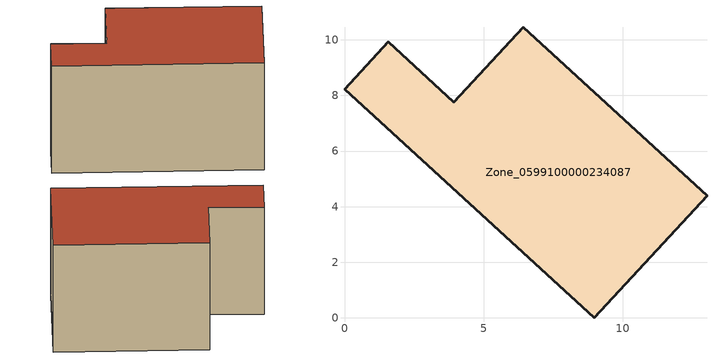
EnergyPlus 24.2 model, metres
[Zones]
Zone_0599100000234087
 floor ground (C_G): 8.97,0 0,8.22 1.58,9.93 3.93,7.76 6.42,10.46 13.03,4.4 z0
 wall outside (C_F): 3.93,7.76 1.58,9.93 0,8.22 8.97,0 13.03,4.4 6.42,10.46 3.93,7.76 z0:7.29
 roof outside (C_R): 13.03,4.4 6.42,10.46 3.93,7.76 1.58,9.93 0,8.22 8.97,0 z7.29
[BUILDING]
Pand.0599100000234087: North Axis=0; Terrain=City; Loads Convergence Tolerance Value=0.04; Temperature Convergence Tolerance Value=0.4; Solar Distribution=FullExterior; Maximum Number of Warmup Days=25; Minimum Number of Warmup Days=1
[Site:Location]
Rotterdam.The.Hague.AP_ZH_NLD Design_Conditions: Latitude=51.96; Longitude=4.45; Time Zone=1; Elevation=-4.5
[SITE:GROUNDTEMPERATURE:BUILDINGSURFACE]
18, 18, 18, 18, 18, 18, 18, 18, 18, 18, 18, 18
[MATERIAL] Thermal Absorptance=0.9; Solar Absorptance=0.7; Visible Absorptance=0.7
Name | Roughness | Thickness | Conductivity | Density | Specific Heat
G.TI.1975-1991 | MediumSmooth | 0.15 | 0.288461 | 540 | 1210
F.TI.1975-1991 | Rough | 0.3 | 0.230769 | 1920 | 840
R.TI.1975-1991 | MediumRough | 0.2 | 0.153846 | 1500 | 1000
[CONSTRUCTION]
C_G: G.TI.1975-1991
C_F: F.TI.1975-1991
C_R: R.TI.1975-1991
[ZONE]
Zone_0599100000234087: Type=1; Multiplier=1; Ceiling Height=Autocalculate; Volume=Autocalculate; Floor Area=autocalculate; Part of Total Floor Area=Yes
[ZONEINFILTRATION:DESIGNFLOWRATE]
Infil_Zone_0599100000234087: Zone or ZoneList or Space or SpaceList=Zone_0599100000234087; Schedule=AlwaysOn; Design Flow Rate Calculation Method=Flow/Area; Flow Rate per Floor Area=0.003; Constant Term Coefficient=1; Temperature Term Coefficient=0; Velocity Term Coefficient=0; Velocity Squared Term Coefficient=0
[HVACTEMPLATE:ZONE:IDEALLOADSAIRSYSTEM]
Zone_0599100000234087: Maximum Heating Supply Air Temperature=50; Minimum Cooling Supply Air Temperature=13; Maximum Heating Supply Air Humidity Ratio=0.0156; Minimum Cooling Supply Air Humidity Ratio=0.0077; Heating Limit=NoLimit; Cooling Limit=NoLimit; Dehumidification Control Type=ConstantSensibleHeatRatio; Cooling Sensible Heat Ratio=0.7; Dehumidification Setpoint=60; Humidification Control Type=None; Humidification Setpoint=30; Outdoor Air Method=None; Outdoor Air Flow Rate per Person=0.00944; Outdoor Air Flow Rate per Zone Floor Area=0; Outdoor Air Flow Rate per Zone=0; Demand Controlled Ventilation Type=None; Outdoor Air Economizer Type=NoEconomizer; Heat Recovery Type=None; Sensible Heat Recovery Effectiveness=0.7; Latent Heat Recovery Effectiveness=0.65
[ZONECONTROL:THERMOSTAT]
ThermostatControl_Zone_0599100000234087: Zone or ZoneList=Zone_0599100000234087; Control Type Schedule=DualSetpointControlType; Control 1=Thermostat_Zone_0599100000234087; Temperature Difference Between Cutout And Setpoint=0
[THERMOSTATSETPOINT:DUALSETPOINT]
Thermostat_Zone_0599100000234087: Heating Setpoint Temperature Schedule=HeatingSetpoint_Zone_0599100000234087; Cooling Setpoint Temperature Schedule=CoolingSetpoint_Zone_0599100000234087
[SCHEDULE:COMPACT]
HeatingSetpoint_Zone_0599100000234087: Through: 12/31, For: AllDays, Until: 24:00, 21
CoolingSetpoint_Zone_0599100000234087: Through: 12/31, For: AllDays, Until: 24:00, 24
DualSetpointControlType: Through: 12/31, For: AllDays, Until: 24:00, 4
AlwaysOn: Through: 12/31, For: AllDays, Until: 24:00, 1
